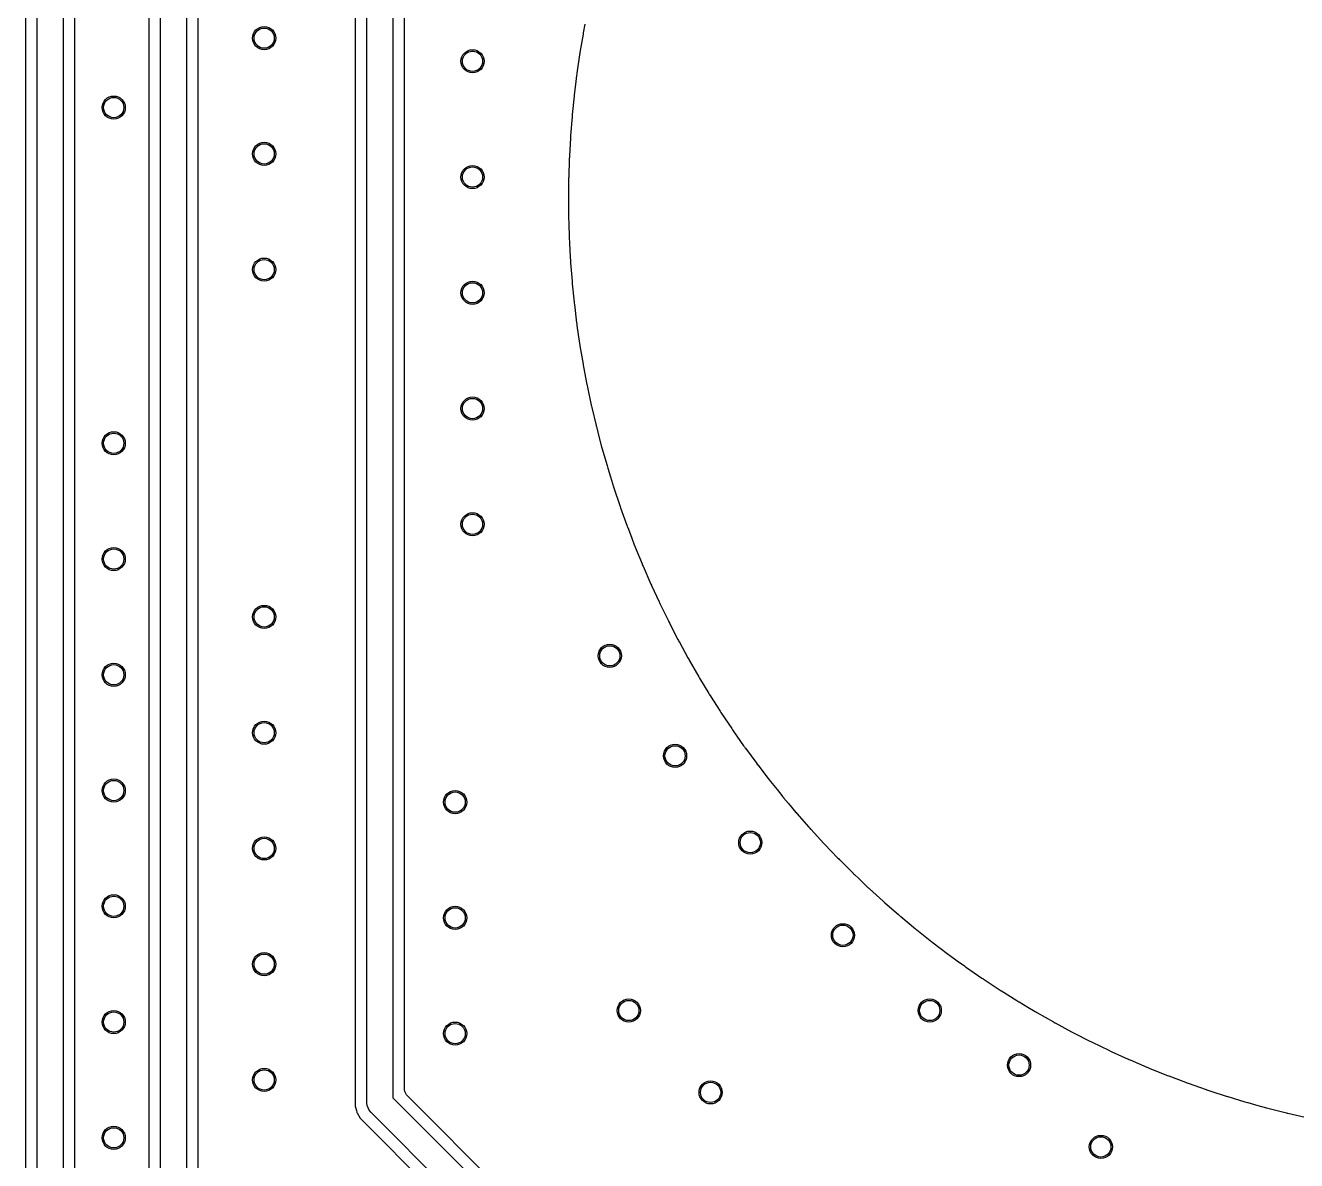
# Model space of a CAD drawing. Header units: inches. Extents: x -2.56 to 2.56, y -2.56 to 2.56.
# Drawn here: x -1.017 to -0.152, y -0.661 to 0.111 of the extents above; entities that cross this region are included whole.
import ezdxf

# ---------------------------------------------------------------- set-up
doc = ezdxf.new("R2010")
doc.units = ezdxf.units.IN
doc.header["$MEASUREMENT"] = 0
doc.layers.add('BLACK', color=250, linetype='CONTINUOUS')

msp = doc.modelspace()

# ---------------------------------------------------------------- linework, layer by layer
at = {"layer": 'BLACK', "linetype": 'CONTINUOUS'}
for p, q in [((-0.93276, 0.81463), (-0.93276, -0.73533)), ((-0.92487, -0.73753), (-0.92487, 0.82042)), ((-0.90715, 0.82042), (-0.90715, -0.73386)), ((-0.89926, -0.72857), (-0.89926, 0.81463)), ((-1.01675, 0.79748), (-1.01675, -0.85606)), ((-1.00886, -0.85827), (-1.00886, 0.79528)), ((-0.99114, 0.79161), (-0.99114, -0.8546)), ((-0.98325, -0.84931), (-0.98325, 0.78631)), ((-0.76673, 0.51181), (-0.76673, -0.61838)), ((-0.79234, 0.50285), (-0.79234, -0.61984)), ((-0.78445, -0.62205), (-0.78445, 0.50814)), ((-0.75884, -0.00795), (-0.75884, 0.37897)), ((-0.63742, 0.1051), (-0.63951, 0.09267)), ((-0.63729, 0.10591), (-0.63742, 0.10518)), ((-0.63742, 0.10518), (-0.63742, 0.1051)), ((-0.63728, 0.10593), (-0.63729, 0.10591)), ((-0.63617, 0.11177), (-0.63728, 0.10595)), ((-0.63728, 0.10595), (-0.63728, 0.10595)), ((-0.63728, 0.10595), (-0.63728, 0.10594)), ((-0.63728, 0.10594), (-0.63728, 0.10593)), ((-0.63728, 0.10593), (-0.63728, 0.10593)), ((-0.63975, 0.09111), (-0.64156, 0.07864)), ((-0.63964, 0.09189), (-0.63975, 0.09119)), ((-0.63975, 0.09119), (-0.63975, 0.09111)), ((-0.63963, 0.09192), (-0.63964, 0.09189)), ((-0.63951, 0.09267), (-0.63963, 0.09194)), ((-0.63963, 0.09194), (-0.63963, 0.09194)), ((-0.63963, 0.09194), (-0.63963, 0.09193)), ((-0.63963, 0.09193), (-0.63963, 0.09192)), ((-0.63963, 0.09192), (-0.63963, 0.09192)), ((-0.63951, 0.09267), (-0.63951, 0.09267)), ((-0.64168, 0.07783), (-0.6418, 0.07701)), ((-0.64167, 0.07788), (-0.64168, 0.07788)), ((-0.64168, 0.07788), (-0.64168, 0.07787)), ((-0.64168, 0.07787), (-0.64168, 0.07783)), ((-0.64168, 0.07783), (-0.64168, 0.07783)), ((-0.64156, 0.07864), (-0.64167, 0.07788)), ((-0.64167, 0.07788), (-0.64167, 0.07788)), ((-0.64156, 0.07864), (-0.64156, 0.07864)), ((-0.64254, 0.07083), (-0.64341, 0.06378)), ((-0.64179, 0.07691), (-0.64254, 0.07083)), ((-0.6418, 0.07701), (-0.64179, 0.07691)), ((-0.6435, 0.06288), (-0.64474, 0.05047)), ((-0.64341, 0.06373), (-0.6435, 0.06296)), ((-0.6435, 0.06296), (-0.6435, 0.06288)), ((-0.64341, 0.06378), (-0.64341, 0.06378)), ((-0.64341, 0.06378), (-0.64341, 0.06378)), ((-0.64341, 0.06378), (-0.64341, 0.06377)), ((-0.64341, 0.06377), (-0.64341, 0.06377)), ((-0.64341, 0.06377), (-0.64341, 0.06373)), ((-0.64489, 0.04873), (-0.64587, 0.03619)), ((-0.64483, 0.0496), (-0.6449, 0.04882)), ((-0.6449, 0.04882), (-0.64489, 0.04873)), ((-0.64482, 0.04964), (-0.64483, 0.0496)), ((-0.64476, 0.05028), (-0.64482, 0.04965)), ((-0.64482, 0.04965), (-0.64482, 0.04965)), ((-0.64482, 0.04965), (-0.64482, 0.04964)), ((-0.64482, 0.04964), (-0.64482, 0.04964)), ((-0.64482, 0.04964), (-0.64482, 0.04964)), ((-0.64474, 0.05047), (-0.64476, 0.05028)), ((-0.64597, 0.0346), (-0.64667, 0.02204)), ((-0.64593, 0.03543), (-0.64599, 0.0347)), ((-0.64599, 0.0347), (-0.64597, 0.0346)), ((-0.64589, 0.0359), (-0.64593, 0.03549)), ((-0.64593, 0.03549), (-0.64593, 0.03549)), ((-0.64593, 0.03549), (-0.64593, 0.03548)), ((-0.64593, 0.03548), (-0.64593, 0.03548)), ((-0.64593, 0.03548), (-0.64593, 0.03543)), ((-0.64587, 0.03619), (-0.64589, 0.0359)), ((-0.64675, 0.0203), (-0.64716, 0.00788)), ((-0.64672, 0.02126), (-0.64676, 0.02039)), ((-0.64676, 0.02039), (-0.64675, 0.0203)), ((-0.64671, 0.02129), (-0.64672, 0.02126)), ((-0.64668, 0.02186), (-0.64671, 0.02131)), ((-0.64671, 0.02131), (-0.64671, 0.02131)), ((-0.64671, 0.02131), (-0.64671, 0.0213)), ((-0.64671, 0.0213), (-0.64671, 0.02129)), ((-0.64671, 0.02129), (-0.64671, 0.02129)), ((-0.64667, 0.02204), (-0.64668, 0.02186)), ((-0.6472, 0.00613), (-0.64728, -0.00095)), ((-0.64719, 0.00706), (-0.64721, 0.00621)), ((-0.64721, 0.00621), (-0.6472, 0.00613)), ((-0.64717, 0.00772), (-0.64719, 0.00711)), ((-0.64719, 0.00711), (-0.64719, 0.00711)), ((-0.64719, 0.00711), (-0.64719, 0.0071)), ((-0.64719, 0.0071), (-0.64719, 0.00709)), ((-0.64719, 0.00709), (-0.64719, 0.00709)), ((-0.64719, 0.00709), (-0.64719, 0.00706)), ((-0.64716, 0.00788), (-0.64717, 0.00772)), ((-0.64716, 0.00788), (-0.64716, 0.00788)), ((-0.75884, -0.61309), (-0.75884, -0.00795)), ((-0.64734, -0.00715), (-0.64735, -0.00795)), ((-0.64735, -0.00795), (-0.64733, -0.00804)), ((-0.64728, -0.00095), (-0.64734, -0.00709)), ((-0.64734, -0.00709), (-0.64734, -0.00709)), ((-0.64734, -0.00709), (-0.64734, -0.0071)), ((-0.64734, -0.0071), (-0.64734, -0.00715)), ((-0.64734, -0.00715), (-0.64734, -0.00715)), ((-0.64733, -0.00804), (-0.6472, -0.02048)), ((-0.6472, -0.02048), (-0.64721, -0.02056)), ((-0.64721, -0.02056), (-0.64719, -0.02127)), ((-0.64719, -0.02127), (-0.64719, -0.02134)), ((-0.64719, -0.02134), (-0.64717, -0.02214)), ((-0.64717, -0.02214), (-0.64716, -0.02222)), ((-0.64716, -0.02222), (-0.64674, -0.03465)), ((-0.64674, -0.03465), (-0.64674, -0.03465)), ((-0.64674, -0.03465), (-0.64671, -0.03549)), ((-0.64671, -0.03549), (-0.64671, -0.03549)), ((-0.64671, -0.03549), (-0.64671, -0.0355)), ((-0.64671, -0.0355), (-0.64671, -0.03551)), ((-0.64671, -0.03551), (-0.64671, -0.03551)), ((-0.64671, -0.03551), (-0.64671, -0.03556)), ((-0.64671, -0.03556), (-0.64669, -0.0363)), ((-0.64669, -0.0363), (-0.64666, -0.03639)), ((-0.64666, -0.03639), (-0.64632, -0.0426)), ((-0.64632, -0.0426), (-0.64593, -0.04968)), ((-0.64593, -0.04968), (-0.64593, -0.04968)), ((-0.64593, -0.04968), (-0.64593, -0.04969)), ((-0.64593, -0.04969), (-0.64592, -0.04974)), ((-0.64592, -0.04974), (-0.64588, -0.05044)), ((-0.64588, -0.05044), (-0.64586, -0.05054)), ((-0.64586, -0.05054), (-0.64489, -0.06305)), ((-0.64489, -0.06305), (-0.64489, -0.06305)), ((-0.64489, -0.06305), (-0.64486, -0.0634)), ((-0.64486, -0.0634), (-0.64482, -0.06384)), ((-0.64482, -0.06384), (-0.64482, -0.06384)), ((-0.64482, -0.06384), (-0.64482, -0.06385)), ((-0.64482, -0.06385), (-0.64482, -0.06386)), ((-0.64482, -0.06386), (-0.64482, -0.06386)), ((-0.64482, -0.06386), (-0.64482, -0.06389)), ((-0.64482, -0.06389), (-0.64482, -0.06389)), ((-0.64482, -0.06389), (-0.64475, -0.06476)), ((-0.64475, -0.06476), (-0.64472, -0.06485)), ((-0.64472, -0.06485), (-0.64348, -0.07721)), ((-0.64348, -0.07721), (-0.64346, -0.07747)), ((-0.64346, -0.07747), (-0.64341, -0.07797)), ((-0.64341, -0.07797), (-0.64341, -0.07797)), ((-0.64341, -0.07797), (-0.64341, -0.07798)), ((-0.64341, -0.07798), (-0.64341, -0.07799)), ((-0.64341, -0.07799), (-0.6434, -0.07803)), ((-0.6434, -0.07803), (-0.64332, -0.07883)), ((-0.64332, -0.07883), (-0.64329, -0.07891)), ((-0.64329, -0.07891), (-0.64178, -0.09123)), ((-0.64178, -0.09123), (-0.64178, -0.09123)), ((-0.64178, -0.09123), (-0.64172, -0.09171)), ((-0.64172, -0.09171), (-0.64168, -0.09207)), ((-0.64168, -0.09207), (-0.64168, -0.09207)), ((-0.64168, -0.09207), (-0.64168, -0.09208)), ((-0.64168, -0.09208), (-0.64167, -0.09209)), ((-0.64167, -0.09209), (-0.64167, -0.09213)), ((-0.64167, -0.09213), (-0.64167, -0.09213)), ((-0.64167, -0.09213), (-0.64157, -0.09293)), ((-0.64157, -0.09293), (-0.64154, -0.09302)), ((-0.64154, -0.09302), (-0.63974, -0.10541)), ((-0.63974, -0.10541), (-0.63971, -0.10562)), ((-0.63971, -0.10562), (-0.63963, -0.10613)), ((-0.63963, -0.10613), (-0.63963, -0.10613)), ((-0.63963, -0.10613), (-0.63963, -0.10614)), ((-0.63963, -0.10614), (-0.63963, -0.10614)), ((-0.63963, -0.10614), (-0.63963, -0.10614)), ((-0.63963, -0.10614), (-0.63963, -0.10617)), ((-0.63963, -0.10617), (-0.63951, -0.10693)), ((-0.63951, -0.10693), (-0.63949, -0.10701)), ((-0.63949, -0.10701), (-0.6374, -0.1194)), ((-0.6374, -0.1194), (-0.63728, -0.12014)), ((-0.63728, -0.12014), (-0.63728, -0.12014)), ((-0.63728, -0.12014), (-0.63728, -0.12014)), ((-0.63728, -0.12014), (-0.63728, -0.12015)), ((-0.63728, -0.12015), (-0.63728, -0.12015)), ((-0.63728, -0.12015), (-0.63727, -0.12018)), ((-0.63727, -0.12018), (-0.63712, -0.12107)), ((-0.63712, -0.12107), (-0.63709, -0.12115)), ((-0.63709, -0.12115), (-0.63476, -0.13333)), ((-0.63476, -0.13333), (-0.63467, -0.13381)), ((-0.63467, -0.13381), (-0.63462, -0.13409)), ((-0.63462, -0.13409), (-0.63462, -0.13409)), ((-0.63462, -0.13409), (-0.63461, -0.1341)), ((-0.63461, -0.1341), (-0.63461, -0.13414)), ((-0.63461, -0.13414), (-0.6346, -0.13414)), ((-0.6346, -0.13414), (-0.63444, -0.13498)), ((-0.63444, -0.13498), (-0.63441, -0.13507)), ((-0.63441, -0.13507), (-0.63179, -0.14729)), ((-0.63179, -0.14729), (-0.63164, -0.14798)), ((-0.63164, -0.14798), (-0.63164, -0.14798)), ((-0.63164, -0.14798), (-0.63164, -0.14798)), ((-0.63164, -0.14798), (-0.63164, -0.14799)), ((-0.63164, -0.14799), (-0.63163, -0.14803)), ((-0.63163, -0.14803), (-0.63163, -0.14803)), ((-0.63163, -0.14803), (-0.63147, -0.14878)), ((-0.63147, -0.14878), (-0.63143, -0.14887)), ((-0.63143, -0.14887), (-0.62851, -0.16116)), ((-0.62851, -0.16116), (-0.62841, -0.16158)), ((-0.62841, -0.16158), (-0.62836, -0.1618)), ((-0.62836, -0.1618), (-0.62836, -0.1618)), ((-0.62836, -0.1618), (-0.62836, -0.16181)), ((-0.62836, -0.16181), (-0.62835, -0.16186)), ((-0.62835, -0.16186), (-0.62835, -0.16186)), ((-0.62835, -0.16186), (-0.62814, -0.16272)), ((-0.62814, -0.16272), (-0.6281, -0.16281)), ((-0.6281, -0.16281), (-0.62658, -0.16864)), ((-0.62658, -0.16864), (-0.62477, -0.17554)), ((-0.62477, -0.17554), (-0.62477, -0.17554)), ((-0.62477, -0.17554), (-0.62477, -0.17555)), ((-0.62477, -0.17555), (-0.62477, -0.17556)), ((-0.62477, -0.17556), (-0.62477, -0.17556)), ((-0.62477, -0.17556), (-0.62476, -0.1756)), ((-0.62476, -0.1756), (-0.62476, -0.1756)), ((-0.62476, -0.1756), (-0.62456, -0.17635)), ((-0.62456, -0.17635), (-0.62452, -0.17643)), ((-0.62452, -0.17643), (-0.6211, -0.18842)), ((-0.6211, -0.18842), (-0.6211, -0.18842)), ((-0.6211, -0.18842), (-0.62088, -0.18921)), ((-0.62088, -0.18921), (-0.62088, -0.18921)), ((-0.62088, -0.18921), (-0.62088, -0.18921)), ((-0.62088, -0.18921), (-0.62088, -0.18922)), ((-0.62088, -0.18922), (-0.62088, -0.18922)), ((-0.62088, -0.18922), (-0.62087, -0.18926)), ((-0.62087, -0.18926), (-0.62087, -0.18926)), ((-0.62087, -0.18926), (-0.62061, -0.19017)), ((-0.62061, -0.19017), (-0.62056, -0.19025)), ((-0.62056, -0.19025), (-0.61878, -0.19602)), ((-0.61878, -0.19602), (-0.61669, -0.20278)), ((-0.61669, -0.20278), (-0.61669, -0.20278)), ((-0.61669, -0.20278), (-0.61669, -0.20278)), ((-0.61669, -0.20278), (-0.61667, -0.20284)), ((-0.61667, -0.20284), (-0.61667, -0.20284)), ((-0.61667, -0.20284), (-0.61646, -0.20351)), ((-0.61646, -0.20351), (-0.61641, -0.2036)), ((-0.61641, -0.2036), (-0.61242, -0.21557)), ((-0.61242, -0.21557), (-0.61219, -0.21625)), ((-0.61219, -0.21625), (-0.61219, -0.21625)), ((-0.61219, -0.21625), (-0.61219, -0.21626)), ((-0.61219, -0.21626), (-0.61219, -0.21627)), ((-0.61219, -0.21627), (-0.61219, -0.21627)), ((-0.61219, -0.21627), (-0.61218, -0.21631)), ((-0.61218, -0.21631), (-0.61188, -0.21716)), ((-0.61188, -0.21716), (-0.61184, -0.21723)), ((-0.61184, -0.21723), (-0.6074, -0.22962)), ((-0.6074, -0.22962), (-0.6074, -0.22962)), ((-0.6074, -0.22962), (-0.6074, -0.22963)), ((-0.6074, -0.22963), (-0.6074, -0.22964)), ((-0.6074, -0.22964), (-0.60738, -0.22968)), ((-0.60738, -0.22968), (-0.60709, -0.23048)), ((-0.60709, -0.23048), (-0.60704, -0.23057)), ((-0.60704, -0.23057), (-0.60451, -0.23716)), ((-0.60451, -0.23716), (-0.60231, -0.24289)), ((-0.60231, -0.24289), (-0.60231, -0.24289)), ((-0.60231, -0.24289), (-0.60231, -0.24289)), ((-0.60231, -0.24289), (-0.60231, -0.2429)), ((-0.60231, -0.2429), (-0.60231, -0.2429)), ((-0.60231, -0.2429), (-0.60229, -0.24294)), ((-0.60229, -0.24294), (-0.60197, -0.24379)), ((-0.60197, -0.24379), (-0.60191, -0.24386)), ((-0.60191, -0.24386), (-0.59723, -0.25529)), ((-0.59723, -0.25529), (-0.59712, -0.25557)), ((-0.59712, -0.25557), (-0.59693, -0.25603)), ((-0.59693, -0.25603), (-0.59693, -0.25603)), ((-0.59693, -0.25603), (-0.59693, -0.25604)), ((-0.59693, -0.25604), (-0.59693, -0.25605)), ((-0.59693, -0.25605), (-0.59693, -0.25605)), ((-0.59693, -0.25605), (-0.59691, -0.25608)), ((-0.59691, -0.25608), (-0.5966, -0.25683)), ((-0.5966, -0.25683), (-0.59655, -0.25691)), ((-0.59655, -0.25691), (-0.59126, -0.26906)), ((-0.59126, -0.26906), (-0.59126, -0.26906)), ((-0.59126, -0.26906), (-0.59126, -0.26906)), ((-0.59126, -0.26906), (-0.59125, -0.26907)), ((-0.59125, -0.26907), (-0.59124, -0.26911)), ((-0.59124, -0.26911), (-0.59124, -0.26911)), ((-0.59124, -0.26911), (-0.59093, -0.26982)), ((-0.59093, -0.26982), (-0.59087, -0.2699)), ((-0.59087, -0.2699), (-0.58566, -0.28118)), ((-0.58566, -0.28118), (-0.58566, -0.28118)), ((-0.58566, -0.28118), (-0.5853, -0.28195)), ((-0.5853, -0.28195), (-0.5853, -0.28195)), ((-0.5853, -0.28195), (-0.5853, -0.28196)), ((-0.5853, -0.28196), (-0.58529, -0.28196)), ((-0.58529, -0.28196), (-0.58529, -0.28196)), ((-0.58529, -0.28196), (-0.58528, -0.282)), ((-0.58528, -0.282), (-0.58496, -0.28268)), ((-0.58496, -0.28268), (-0.58491, -0.28276)), ((-0.58491, -0.28276), (-0.57938, -0.29405)), ((-0.57938, -0.29405), (-0.57938, -0.29405)), ((-0.57938, -0.29405), (-0.57906, -0.29471)), ((-0.57906, -0.29471), (-0.57906, -0.29471)), ((-0.57906, -0.29471), (-0.57906, -0.29471)), ((-0.57906, -0.29471), (-0.57903, -0.29476)), ((-0.57903, -0.29476), (-0.57903, -0.29476)), ((-0.57903, -0.29476), (-0.57869, -0.29547)), ((-0.57869, -0.29547), (-0.57862, -0.29554)), ((-0.57862, -0.29554), (-0.57288, -0.30665)), ((-0.57288, -0.30665), (-0.57288, -0.30665)), ((-0.57288, -0.30665), (-0.57253, -0.30732)), ((-0.57253, -0.30732), (-0.57253, -0.30733)), ((-0.57253, -0.30733), (-0.57253, -0.30733)), ((-0.57253, -0.30733), (-0.5725, -0.30738)), ((-0.5725, -0.30738), (-0.5725, -0.30738)), ((-0.5725, -0.30738), (-0.5725, -0.30738)), ((-0.5725, -0.30738), (-0.57216, -0.30805)), ((-0.57216, -0.30805), (-0.57209, -0.30813)), ((-0.57209, -0.30813), (-0.56609, -0.31913)), ((-0.56609, -0.31913), (-0.56609, -0.31913)), ((-0.56609, -0.31913), (-0.56573, -0.31979)), ((-0.56573, -0.31979), (-0.56573, -0.31979)), ((-0.56573, -0.31979), (-0.56572, -0.3198)), ((-0.56572, -0.3198), (-0.5657, -0.31985)), ((-0.5657, -0.31985), (-0.5657, -0.31985)), ((-0.5657, -0.31985), (-0.5657, -0.31985)), ((-0.5657, -0.31985), (-0.56528, -0.32062)), ((-0.56528, -0.32062), (-0.56521, -0.3207)), ((-0.56521, -0.3207), (-0.55865, -0.33211)), ((-0.55865, -0.33211), (-0.55865, -0.33211)), ((-0.55865, -0.33211), (-0.55864, -0.33212)), ((-0.55864, -0.33212), (-0.55864, -0.33212)), ((-0.55864, -0.33212), (-0.55862, -0.33216)), ((-0.55862, -0.33216), (-0.55819, -0.33291)), ((-0.55819, -0.33291), (-0.55812, -0.33298)), ((-0.55812, -0.33298), (-0.55173, -0.34354)), ((-0.55173, -0.34354), (-0.55173, -0.34354)), ((-0.55173, -0.34354), (-0.5513, -0.34426)), ((-0.5513, -0.34426), (-0.5513, -0.34426)), ((-0.5513, -0.34426), (-0.5513, -0.34426)), ((-0.5513, -0.34426), (-0.55126, -0.34432)), ((-0.55126, -0.34432), (-0.55126, -0.34432)), ((-0.55126, -0.34432), (-0.55126, -0.34433)), ((-0.55126, -0.34433), (-0.55081, -0.34508)), ((-0.55081, -0.34508), (-0.55073, -0.34515)), ((-0.55073, -0.34515), (-0.54413, -0.35554)), ((-0.54413, -0.35554), (-0.54413, -0.35554)), ((-0.54413, -0.35554), (-0.54368, -0.35625)), ((-0.54368, -0.35625), (-0.54368, -0.35625)), ((-0.54368, -0.35625), (-0.54367, -0.35626)), ((-0.54367, -0.35626), (-0.54364, -0.35631)), ((-0.54364, -0.35631), (-0.54364, -0.35631)), ((-0.54364, -0.35631), (-0.54364, -0.35631)), ((-0.54364, -0.35631), (-0.5432, -0.35701)), ((-0.5432, -0.35701), (-0.54312, -0.35708)), ((-0.54312, -0.35708), (-0.53628, -0.36734)), ((-0.53628, -0.36734), (-0.53628, -0.36734)), ((-0.53628, -0.36734), (-0.53579, -0.36807)), ((-0.53579, -0.36807), (-0.53579, -0.36807)), ((-0.53579, -0.36807), (-0.53579, -0.36807)), ((-0.53579, -0.36807), (-0.53576, -0.36812)), ((-0.53576, -0.36812), (-0.53576, -0.36812)), ((-0.53576, -0.36812), (-0.53576, -0.36813)), ((-0.53576, -0.36813), (-0.53532, -0.36879)), ((-0.53532, -0.36879), (-0.53524, -0.36886)), ((-0.53524, -0.36886), (-0.52816, -0.37898)), ((-0.52816, -0.37898), (-0.52816, -0.37898)), ((-0.52816, -0.37898), (-0.52765, -0.37971)), ((-0.52765, -0.37971), (-0.52765, -0.37971)), ((-0.52765, -0.37971), (-0.52765, -0.37971)), ((-0.52765, -0.37971), (-0.52764, -0.37972)), ((-0.52764, -0.37972), (-0.52764, -0.37972)), ((-0.52764, -0.37972), (-0.52761, -0.37976)), ((-0.52761, -0.37976), (-0.52761, -0.37976)), ((-0.52761, -0.37976), (-0.52704, -0.38057)), ((-0.52704, -0.38057), (-0.52697, -0.38064)), ((-0.52697, -0.38064), (-0.51925, -0.39116)), ((-0.51925, -0.39116), (-0.51925, -0.39116)), ((-0.51925, -0.39116), (-0.51925, -0.39117)), ((-0.51925, -0.39117), (-0.51921, -0.39121)), ((-0.51921, -0.39121), (-0.51921, -0.39121)), ((-0.51921, -0.39121), (-0.51864, -0.39199)), ((-0.51864, -0.39199), (-0.51856, -0.39205)), ((-0.51856, -0.39205), (-0.51142, -0.40136)), ((-0.51142, -0.40136), (-0.5106, -0.40243)), ((-0.5106, -0.40243), (-0.5106, -0.40243)), ((-0.5106, -0.40243), (-0.51059, -0.40243)), ((-0.51059, -0.40243), (-0.51059, -0.40244)), ((-0.51059, -0.40244), (-0.51059, -0.40244)), ((-0.51059, -0.40244), (-0.51056, -0.40248)), ((-0.51056, -0.40248), (-0.51056, -0.40248)), ((-0.51056, -0.40248), (-0.50999, -0.40322)), ((-0.50999, -0.40322), (-0.50991, -0.40328)), ((-0.50991, -0.40328), (-0.50546, -0.40882)), ((-0.50546, -0.40882), (-0.5022, -0.41287)), ((-0.5022, -0.41287), (-0.5017, -0.4135)), ((-0.5017, -0.4135), (-0.5017, -0.4135)), ((-0.5017, -0.4135), (-0.50169, -0.4135)), ((-0.50169, -0.4135), (-0.50166, -0.41354)), ((-0.50166, -0.41354), (-0.50166, -0.41354)), ((-0.50166, -0.41354), (-0.50109, -0.41425)), ((-0.50109, -0.41425), (-0.50101, -0.41432)), ((-0.50101, -0.41432), (-0.49775, -0.41819)), ((-0.49775, -0.41819), (-0.49255, -0.42437)), ((-0.49255, -0.42437), (-0.49255, -0.42437)), ((-0.49255, -0.42437), (-0.49255, -0.42437)), ((-0.49255, -0.42437), (-0.49254, -0.42438)), ((-0.49254, -0.42438), (-0.49254, -0.42438)), ((-0.49254, -0.42438), (-0.49252, -0.42441)), ((-0.49252, -0.42441), (-0.49252, -0.42441)), ((-0.49252, -0.42441), (-0.49195, -0.42509)), ((-0.49195, -0.42509), (-0.49187, -0.42515)), ((-0.49187, -0.42515), (-0.48374, -0.43438)), ((-0.48374, -0.43438), (-0.48374, -0.43438)), ((-0.48374, -0.43438), (-0.48317, -0.43503)), ((-0.48317, -0.43503), (-0.48317, -0.43503)), ((-0.48317, -0.43503), (-0.48317, -0.43504)), ((-0.48317, -0.43504), (-0.48313, -0.43508)), ((-0.48313, -0.43508), (-0.48257, -0.43572)), ((-0.48257, -0.43572), (-0.48249, -0.43578)), ((-0.48249, -0.43578), (-0.47355, -0.44549)), ((-0.47355, -0.44549), (-0.47355, -0.44549)), ((-0.47355, -0.44549), (-0.47355, -0.44549)), ((-0.47355, -0.44549), (-0.47351, -0.44553)), ((-0.47351, -0.44553), (-0.47351, -0.44553)), ((-0.47351, -0.44553), (-0.47295, -0.44614)), ((-0.47295, -0.44614), (-0.47287, -0.4462)), ((-0.47287, -0.4462), (-0.46422, -0.45519)), ((-0.46422, -0.45519), (-0.46422, -0.45519)), ((-0.46422, -0.45519), (-0.46371, -0.45572)), ((-0.46371, -0.45572), (-0.46371, -0.45572)), ((-0.46371, -0.45572), (-0.4637, -0.45573)), ((-0.4637, -0.45573), (-0.46366, -0.45577)), ((-0.46366, -0.45577), (-0.46366, -0.45577)), ((-0.46366, -0.45577), (-0.46366, -0.45577)), ((-0.46366, -0.45577), (-0.46311, -0.45634)), ((-0.46311, -0.45634), (-0.46303, -0.4564)), ((-0.46303, -0.4564), (-0.45419, -0.46518)), ((-0.45419, -0.46518), (-0.45419, -0.46518)), ((-0.45419, -0.46518), (-0.45364, -0.46574)), ((-0.45364, -0.46574), (-0.45364, -0.46574)), ((-0.45364, -0.46574), (-0.45363, -0.46574)), ((-0.45363, -0.46574), (-0.45359, -0.46578)), ((-0.45359, -0.46578), (-0.45359, -0.46578)), ((-0.45359, -0.46578), (-0.45358, -0.46579)), ((-0.45358, -0.46579), (-0.45288, -0.46649)), ((-0.45288, -0.46649), (-0.45278, -0.46655)), ((-0.45278, -0.46655), (-0.44985, -0.46934)), ((-0.44985, -0.46934), (-0.44334, -0.47553)), ((-0.44334, -0.47553), (-0.44334, -0.47553)), ((-0.44334, -0.47553), (-0.44334, -0.47554)), ((-0.44334, -0.47554), (-0.44333, -0.47554)), ((-0.44333, -0.47554), (-0.44333, -0.47554)), ((-0.44333, -0.47554), (-0.4433, -0.47557)), ((-0.4433, -0.47557), (-0.44257, -0.47626)), ((-0.44257, -0.47626), (-0.44249, -0.47631)), ((-0.44249, -0.47631), (-0.43318, -0.48478)), ((-0.43318, -0.48478), (-0.43284, -0.48509)), ((-0.43284, -0.48509), (-0.43284, -0.48509)), ((-0.43284, -0.48509), (-0.43283, -0.48509)), ((-0.43283, -0.48509), (-0.43282, -0.4851)), ((-0.43282, -0.4851), (-0.43282, -0.4851)), ((-0.43282, -0.4851), (-0.43279, -0.48513)), ((-0.43279, -0.48513), (-0.43279, -0.48513)), ((-0.43279, -0.48513), (-0.43211, -0.48575)), ((-0.43211, -0.48575), (-0.43202, -0.4858)), ((-0.43202, -0.4858), (-0.42276, -0.49385)), ((-0.42276, -0.49385), (-0.42276, -0.49386)), ((-0.42276, -0.49386), (-0.42212, -0.49441)), ((-0.42212, -0.49441), (-0.42212, -0.49441)), ((-0.42212, -0.49441), (-0.42212, -0.49442)), ((-0.42212, -0.49442), (-0.42207, -0.49445)), ((-0.42207, -0.49445), (-0.42207, -0.49445)), ((-0.42207, -0.49445), (-0.42207, -0.49446)), ((-0.42207, -0.49446), (-0.4214, -0.49504)), ((-0.4214, -0.49504), (-0.42131, -0.49509)), ((-0.42131, -0.49509), (-0.4112, -0.5035)), ((-0.4112, -0.5035), (-0.4112, -0.5035)), ((-0.4112, -0.5035), (-0.41119, -0.5035)), ((-0.41119, -0.5035), (-0.41119, -0.50351)), ((-0.41119, -0.50351), (-0.41119, -0.50351)), ((-0.41119, -0.50351), (-0.41115, -0.50354)), ((-0.41115, -0.50354), (-0.41115, -0.50354)), ((-0.41115, -0.50354), (-0.41045, -0.50412)), ((-0.41045, -0.50412), (-0.41037, -0.50416)), ((-0.41037, -0.50416), (-0.40122, -0.51143)), ((-0.40122, -0.51143), (-0.40008, -0.51234)), ((-0.40008, -0.51234), (-0.40008, -0.51234)), ((-0.40008, -0.51234), (-0.40007, -0.51234)), ((-0.40007, -0.51234), (-0.40007, -0.51235)), ((-0.40007, -0.51235), (-0.40003, -0.51237)), ((-0.40003, -0.51237), (-0.40003, -0.51237)), ((-0.40003, -0.51237), (-0.39938, -0.51289)), ((-0.39938, -0.51289), (-0.39929, -0.51294)), ((-0.39929, -0.51294), (-0.39527, -0.51599)), ((-0.39527, -0.51599), (-0.38877, -0.52093)), ((-0.38877, -0.52093), (-0.38877, -0.52093)), ((-0.38877, -0.52093), (-0.38876, -0.52093)), ((-0.38876, -0.52093), (-0.38872, -0.52096)), ((-0.38872, -0.52096), (-0.38872, -0.52096)), ((-0.38872, -0.52096), (-0.38872, -0.52096)), ((-0.38872, -0.52096), (-0.3881, -0.52143)), ((-0.3881, -0.52143), (-0.38801, -0.52148)), ((-0.38801, -0.52148), (-0.38282, -0.52524)), ((-0.38282, -0.52524), (-0.37794, -0.52877)), ((-0.37794, -0.52877), (-0.37794, -0.52877)), ((-0.37794, -0.52877), (-0.37727, -0.52926)), ((-0.37727, -0.52926), (-0.37727, -0.52926)), ((-0.37727, -0.52926), (-0.37726, -0.52927)), ((-0.37726, -0.52927), (-0.37721, -0.5293)), ((-0.37721, -0.5293), (-0.37721, -0.5293)), ((-0.37721, -0.5293), (-0.37721, -0.5293)), ((-0.37721, -0.5293), (-0.37655, -0.52978)), ((-0.37655, -0.52978), (-0.37646, -0.52982)), ((-0.37646, -0.52982), (-0.36601, -0.53704)), ((-0.36601, -0.53704), (-0.36558, -0.53734)), ((-0.36558, -0.53734), (-0.36558, -0.53734)), ((-0.36558, -0.53734), (-0.36558, -0.53735)), ((-0.36558, -0.53735), (-0.36553, -0.53738)), ((-0.36553, -0.53738), (-0.36553, -0.53738)), ((-0.36553, -0.53738), (-0.36553, -0.53738)), ((-0.36553, -0.53738), (-0.36469, -0.53796)), ((-0.36469, -0.53796), (-0.36459, -0.53799)), ((-0.36459, -0.53799), (-0.35422, -0.54483)), ((-0.35422, -0.54483), (-0.35372, -0.54516)), ((-0.35372, -0.54516), (-0.35372, -0.54516)), ((-0.35372, -0.54516), (-0.35372, -0.54516)), ((-0.35372, -0.54516), (-0.35367, -0.54519)), ((-0.35367, -0.54519), (-0.35367, -0.54519)), ((-0.35367, -0.54519), (-0.35367, -0.5452)), ((-0.35367, -0.5452), (-0.35291, -0.5457)), ((-0.35291, -0.5457), (-0.35281, -0.54573)), ((-0.35281, -0.54573), (-0.34239, -0.55228)), ((-0.34239, -0.55228), (-0.34239, -0.55228)), ((-0.34239, -0.55228), (-0.34218, -0.55241)), ((-0.34218, -0.55241), (-0.34169, -0.55271)), ((-0.34169, -0.55271), (-0.34169, -0.55271)), ((-0.34169, -0.55271), (-0.34169, -0.55272)), ((-0.34169, -0.55272), (-0.34168, -0.55272)), ((-0.34168, -0.55272), (-0.34168, -0.55272)), ((-0.34168, -0.55272), (-0.34164, -0.55274)), ((-0.34164, -0.55274), (-0.34164, -0.55274)), ((-0.34164, -0.55274), (-0.34088, -0.55322)), ((-0.34088, -0.55322), (-0.34079, -0.55325)), ((-0.34079, -0.55325), (-0.33475, -0.55686)), ((-0.33475, -0.55686), (-0.32977, -0.55983)), ((-0.32977, -0.55983), (-0.3295, -0.56)), ((-0.3295, -0.56), (-0.3295, -0.56)), ((-0.3295, -0.56), (-0.32949, -0.56)), ((-0.32949, -0.56), (-0.32948, -0.56)), ((-0.32948, -0.56), (-0.32945, -0.56003)), ((-0.32945, -0.56003), (-0.3287, -0.56047)), ((-0.3287, -0.56047), (-0.3286, -0.5605)), ((-0.3286, -0.5605), (-0.31745, -0.56683)), ((-0.31745, -0.56683), (-0.31714, -0.56701)), ((-0.31714, -0.56701), (-0.31714, -0.56701)), ((-0.31714, -0.56701), (-0.31714, -0.56701)), ((-0.31714, -0.56701), (-0.31713, -0.56702)), ((-0.31713, -0.56702), (-0.31709, -0.56704)), ((-0.31709, -0.56704), (-0.31709, -0.56704)), ((-0.31709, -0.56704), (-0.31709, -0.56704)), ((-0.31709, -0.56704), (-0.31636, -0.56745)), ((-0.31636, -0.56745), (-0.31627, -0.56748)), ((-0.31627, -0.56748), (-0.30513, -0.57348)), ((-0.30513, -0.57348), (-0.30464, -0.57374)), ((-0.30464, -0.57374), (-0.30464, -0.57374)), ((-0.30464, -0.57374), (-0.30463, -0.57375)), ((-0.30463, -0.57375), (-0.30458, -0.57377)), ((-0.30458, -0.57377), (-0.30458, -0.57377)), ((-0.30458, -0.57377), (-0.30457, -0.57378)), ((-0.30457, -0.57378), (-0.30381, -0.57419)), ((-0.30381, -0.57419), (-0.30371, -0.57422)), ((-0.30371, -0.57422), (-0.29272, -0.57982)), ((-0.29272, -0.57982), (-0.29272, -0.57982)), ((-0.29272, -0.57982), (-0.29198, -0.5802)), ((-0.29198, -0.5802), (-0.29198, -0.5802)), ((-0.29198, -0.5802), (-0.29198, -0.5802)), ((-0.29198, -0.5802), (-0.29193, -0.58023)), ((-0.29193, -0.58023), (-0.29193, -0.58023)), ((-0.29193, -0.58023), (-0.29192, -0.58023)), ((-0.29192, -0.58023), (-0.29117, -0.58061)), ((-0.29117, -0.58061), (-0.29107, -0.58064)), ((-0.29107, -0.58064), (-0.27969, -0.58613)), ((-0.27969, -0.58613), (-0.27919, -0.58637)), ((-0.27919, -0.58637), (-0.27919, -0.58637)), ((-0.27919, -0.58637), (-0.27919, -0.58637)), ((-0.27919, -0.58637), (-0.27914, -0.5864)), ((-0.27914, -0.5864), (-0.27913, -0.5864)), ((-0.27913, -0.5864), (-0.27821, -0.58685)), ((-0.27821, -0.58685), (-0.27811, -0.58687)), ((-0.27811, -0.58687), (-0.26664, -0.59209)), ((-0.26664, -0.59209), (-0.26627, -0.59226)), ((-0.26627, -0.59226), (-0.26626, -0.59226)), ((-0.26626, -0.59226), (-0.26626, -0.59226)), ((-0.26626, -0.59226), (-0.26621, -0.59229)), ((-0.26621, -0.59229), (-0.26621, -0.59229)), ((-0.26621, -0.59229), (-0.26621, -0.59229)), ((-0.26621, -0.59229), (-0.26539, -0.59266)), ((-0.26539, -0.59266), (-0.26529, -0.59268)), ((-0.26529, -0.59268), (-0.25398, -0.59753)), ((-0.25398, -0.59753), (-0.25321, -0.59786)), ((-0.25321, -0.59786), (-0.25321, -0.59786)), ((-0.25321, -0.59786), (-0.25321, -0.59786)), ((-0.25321, -0.59786), (-0.25315, -0.59788)), ((-0.25315, -0.59788), (-0.25315, -0.59788)), ((-0.25315, -0.59788), (-0.25314, -0.59789)), ((-0.25314, -0.59789), (-0.25236, -0.59823)), ((-0.25236, -0.59823), (-0.25225, -0.59825)), ((-0.25225, -0.59825), (-0.24281, -0.60205)), ((-0.24281, -0.60205), (-0.24084, -0.60284)), ((-0.24084, -0.60284), (-0.24004, -0.60317)), ((-0.24004, -0.60317), (-0.24004, -0.60317)), ((-0.24004, -0.60317), (-0.24003, -0.60317)), ((-0.24003, -0.60317), (-0.23998, -0.60319)), ((-0.23998, -0.60319), (-0.23998, -0.60319)), ((-0.23998, -0.60319), (-0.23996, -0.6032)), ((-0.23996, -0.6032), (-0.23912, -0.60354)), ((-0.23912, -0.60354), (-0.239, -0.60356)), ((-0.239, -0.60356), (-0.22758, -0.60787)), ((-0.75873, -0.61412), (-0.75884, -0.61309)), ((-0.22758, -0.60787), (-0.22758, -0.60787)), ((-0.22758, -0.60787), (-0.22675, -0.60818)), ((-0.22675, -0.60818), (-0.22675, -0.60818)), ((-0.22675, -0.60818), (-0.22674, -0.60818)), ((-0.22674, -0.60818), (-0.22669, -0.6082)), ((-0.22669, -0.6082), (-0.22669, -0.6082)), ((-0.22669, -0.6082), (-0.22668, -0.60821)), ((-0.22668, -0.60821), (-0.22593, -0.60849)), ((-0.22593, -0.60849), (-0.22582, -0.60851)), ((-0.22582, -0.60851), (-0.21361, -0.61281)), ((-0.21361, -0.61281), (-0.21335, -0.6129)), ((-0.21335, -0.6129), (-0.21335, -0.6129)), ((-0.21335, -0.6129), (-0.21334, -0.6129)), ((-0.21334, -0.6129), (-0.21333, -0.61291)), ((-0.21333, -0.61291), (-0.21329, -0.61292)), ((-0.21329, -0.61292), (-0.21329, -0.61292)), ((-0.21329, -0.61292), (-0.21245, -0.61322)), ((-0.21245, -0.61322), (-0.21235, -0.61323)), ((-0.21235, -0.61323), (-0.20961, -0.61412)), ((-0.79234, -0.61984), (-0.79234, -0.62425)), ((-0.78428, -0.62378), (-0.78445, -0.62205)), ((-0.76673, -0.61838), (-0.23783, -1.14728)), ((-0.75741, -0.61654), (-0.75873, -0.61412)), ((-0.63087, -0.74307), (-0.75741, -0.61654)), ((-0.20961, -0.61412), (-0.2005, -0.61711)), ((-0.2005, -0.61711), (-0.19985, -0.61732)), ((-0.19985, -0.61732), (-0.19985, -0.61732)), ((-0.19985, -0.61732), (-0.19984, -0.61732)), ((-0.19984, -0.61732), (-0.19979, -0.61734)), ((-0.19979, -0.61734), (-0.19979, -0.61734)), ((-0.19979, -0.61734), (-0.19978, -0.61734)), ((-0.19978, -0.61734), (-0.19898, -0.61761)), ((-0.19898, -0.61761), (-0.19887, -0.61762)), ((-0.19887, -0.61762), (-0.18719, -0.62116)), ((-0.18719, -0.62116), (-0.18625, -0.62144)), ((-0.18625, -0.62144), (-0.18625, -0.62144)), ((-0.18625, -0.62144), (-0.18625, -0.62144)), ((-0.18625, -0.62144), (-0.18619, -0.62146)), ((-0.18619, -0.62146), (-0.18619, -0.62146)), ((-0.18619, -0.62146), (-0.18534, -0.62172)), ((-0.18534, -0.62172), (-0.18524, -0.62172)), ((-0.18524, -0.62172), (-0.17846, -0.62361)), ((-0.79234, -0.62425), (-0.79159, -0.62705)), ((-0.79159, -0.62705), (-0.7912, -0.62851)), ((-0.7912, -0.62851), (-0.7912, -0.62851)), ((-0.7912, -0.62851), (-0.79105, -0.62878)), ((-0.79105, -0.62878), (-0.789, -0.63233)), ((-0.78296, -0.62697), (-0.78428, -0.62378)), ((-0.78428, -0.62378), (-0.78428, -0.62378)), ((-0.78185, -0.62831), (-0.78296, -0.62697)), ((-0.25295, -1.15721), (-0.78185, -0.62831)), ((-0.17846, -0.62361), (-0.17257, -0.62526)), ((-0.17257, -0.62526), (-0.17257, -0.62526)), ((-0.17257, -0.62526), (-0.17256, -0.62526)), ((-0.17256, -0.62526), (-0.17255, -0.62526)), ((-0.17255, -0.62526), (-0.17255, -0.62526)), ((-0.17255, -0.62526), (-0.17251, -0.62527)), ((-0.17251, -0.62527), (-0.17251, -0.62527)), ((-0.17251, -0.62527), (-0.17157, -0.62553)), ((-0.17157, -0.62553), (-0.17147, -0.62554)), ((-0.17147, -0.62554), (-0.15967, -0.62855)), ((-0.15967, -0.62855), (-0.15874, -0.62878)), ((-0.15874, -0.62878), (-0.15874, -0.62878)), ((-0.15874, -0.62878), (-0.15873, -0.62879)), ((-0.15873, -0.62879), (-0.15795, -0.62899)), ((-0.15795, -0.62899), (-0.15784, -0.62899)), ((-0.15784, -0.62899), (-0.14616, -0.63169)), ((-0.789, -0.63233), (-0.789, -0.63233)), ((-0.789, -0.63233), (-0.26228, -1.15905))]:
    msp.add_line(p, q, dxfattribs=at)
at = {"layer": 'BLACK'}
for centre in [(-0.85433, 0.10236), (-0.7126, 0.08661), (-0.95669, 0.05512), (-0.85433, 0.02362), (-0.7126, 0.00787), (-0.85433, -0.05512), (-0.7126, -0.07087), (-0.7126, -0.14961), (-0.95669, -0.17323), (-0.7126, -0.22835), (-0.95669, -0.25197), (-0.85433, -0.29134), (-0.61921, -0.3178), (-0.95669, -0.33071), (-0.85433, -0.37008), (-0.5748, -0.38583), (-0.95669, -0.40945), (-0.72441, -0.41732), (-0.85433, -0.44882), (-0.52362, -0.44488), (-0.95669, -0.48819), (-0.72441, -0.49606), (-0.46063, -0.50787), (-0.85433, -0.52756), (-0.60628, -0.55907), (-0.40157, -0.55906), (-0.95669, -0.56693), (-0.72441, -0.5748), (-0.34082, -0.59619), (-0.85433, -0.6063), (-0.5506, -0.61475), (-0.95669, -0.64567), (-0.28514, -0.65186)]:
    msp.add_circle(centre, 0.00787, dxfattribs=at)
at = {"layer": 'WHITE'}
for centre in [(-0.85433, 0.10236), (-0.7126, 0.08661), (-0.95669, 0.05512), (-0.85433, 0.02362), (-0.7126, 0.00787), (-0.85433, -0.05512), (-0.7126, -0.07087), (-0.7126, -0.14961), (-0.95669, -0.17323), (-0.7126, -0.22835), (-0.95669, -0.25197), (-0.85433, -0.29134), (-0.61921, -0.3178), (-0.95669, -0.33071), (-0.85433, -0.37008), (-0.5748, -0.38583), (-0.95669, -0.40945), (-0.72441, -0.41732), (-0.52362, -0.44488), (-0.85433, -0.44882), (-0.95669, -0.48819), (-0.72441, -0.49606), (-0.46063, -0.50787), (-0.85433, -0.52756), (-0.60628, -0.55907), (-0.40157, -0.55906), (-0.95669, -0.56693), (-0.72441, -0.5748), (-0.34082, -0.59619), (-0.85433, -0.6063), (-0.5506, -0.61475), (-0.95669, -0.64567), (-0.28514, -0.65186)]:
    msp.add_circle(centre, 0.00689, dxfattribs=at)

doc.saveas('drawing.dxf')
